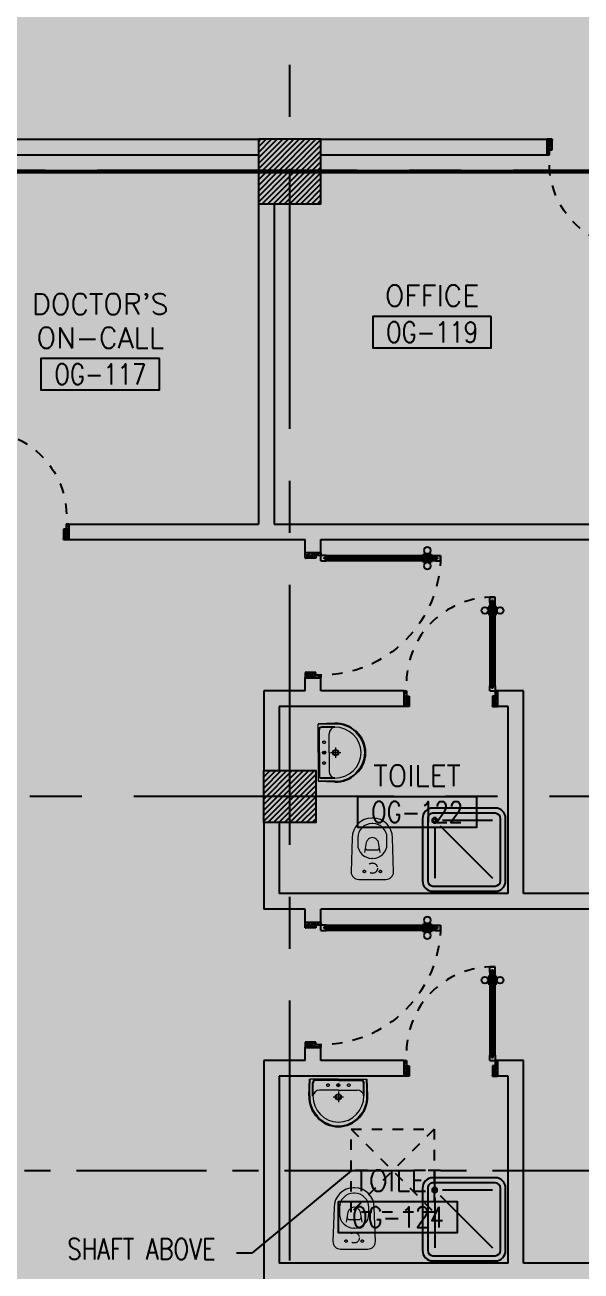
# Model space of a CAD drawing. Extents: x 0 to 93, y -1.5 to 78.
# Drawn here: x 72.72 to 78.07, y 22.43 to 34.42 of the extents above; entities that cross this region are included whole.
import ezdxf
from ezdxf.enums import TextEntityAlignment as Align

# ---------------------------------------------------------------- set-up
doc = ezdxf.new("R2010")
doc.units = 0
doc.header["$MEASUREMENT"] = 0
for name, pattern in [('CENTER', [2, 1.25, -0.25, 0.25, -0.25]), ('CENTERX2', [4, 2.5, -0.5, 0.5, -0.5]), ('DASHED', [0.75, 0.5, -0.25]), ('HIDDEN', [0.375, 0.25, -0.125]), ('HIDDEN2', [0.1875, 0.125, -0.0625])]:
    doc.linetypes.add(name, pattern=pattern)
doc.layers.get('0').update_dxf_attribs({"color": 11, "linetype": 'CONTINUOUS'})
for name, color, linetype in [('AXES', 11, 'CENTERX2'), ('AXES1', 11, 'CENTER'), ('COL', 11, 'CONTINUOUS'), ('DOOR', 11, 'CONTINUOUS'), ('EJ', 11, 'CONTINUOUS'), ('FIX', 11, 'CONTINUOUS'), ('HAT', 11, 'CONTINUOUS'), ('RM-BOX', 11, 'CONTINUOUS'), ('RM-NAME', 11, 'CONTINUOUS'), ('RM-NO', 11, 'CONTINUOUS'), ('ROOF', 11, 'CONTINUOUS'), ('SHAFT', 11, 'CONTINUOUS'), ('WALL', 11, 'CONTINUOUS')]:
    doc.layers.add(name, color=color, linetype=linetype)
doc.styles.add('ROMANS', font='ROMANS.shx', dxfattribs={"width": 0.6})
doc.styles.add('SIMPLEX', font='simplex.shx', dxfattribs={"width": 0.8})
doc.dimstyles.new('DIM7', dxfattribs={"dimtxt": 0.24, "dimasz": 0.08, "dimexe": 0.07, "dimexo": 0.05, "dimgap": 0.07, "dimtad": 1, "dimzin": 0, "dimdsep": 46, "dimtxsty": 'SIMPLEX', "dimblk": 'ARCHTICK', "dimcen": 0.05, "dimdle": 0.05, "dimclrd": 4, "dimclre": 4, "dimclrt": 2, "dimadec": 0, "dimazin": 0, "dimtp": 2, "dimtm": 2, "dimtfac": 0.1142857142857143, "dimtix": 1, "dimtmove": 2, "dimatfit": 3, "dimldrblk": 'DOT', "dimfxl": 0, "dimtolj": 1, "dimtzin": 0, "dimarcsym": 0})

# ---------------------------------------------------------------- blocks, each defined once
blk = doc.blocks.new('LAV1')
at = {"layer": 'FIX', "linetype": 'DASHED', "lineweight": 20, "ltscale": 0.05}
for p, q in [((-0.4694115376332775, 170.0000000142027), (-0.4694115376332775, 269.9999999857973)), ((-0.4694115376332775, 170.0000000142027), (-0.4694115376332775, 269.9999999857973)), ((49.53058844816405, 220), (-50.46941152343061, 220))]:
    blk.add_line(p, q, dxfattribs=at)
at = {"layer": 'FIX', "linetype": 'ByBlock', "ltscale": 0.3}
for p, q in [((-280, 209.9999999994616), (-275, 49.99999999994179)), ((-245, 210.0000000001601), (-245.0071684214636, 84.99999999749707)), ((245, 210.0000000001601), (245.0071684214636, 84.99999999749707)), ((280, 209.9999999994616), (275, 49.99999999994179)), ((0, 59.99999999755528), (-220.159092843387, 59.99999999752617)), ((0, 59.99999999755528), (220.159092843387, 59.99999999752617))]:
    blk.add_line(p, q, dxfattribs=at)
at = {"layer": 'FIX', "linetype": 'Continuous', "lineweight": 20}
for p, q in [((-274.9999999999418, 209.9999999999418), (-275, 49.99999999994179)), ((0, 155), (-181.4175303101365, 155)), ((0, 155), (181.4175303101365, 155)), ((274.9999999999418, 209.9999999999418), (275, 49.99999999994179)), ((0, 50), (-275, 49.99999999994179)), ((0, 50.00000000005821), (-252.4649419615453, 50.00000000005821)), ((0, 50), (275, 49.99999999994179)), ((0, 50.00000000005821), (252.4649419615453, 50.00000000005821))]:
    blk.add_line(p, q, dxfattribs=at)
at = {"layer": 'FIX', "lineweight": 20}
for p, q in [((2.491287887096405e-08, 91.9501576180046), (2.491287887096405e-08, 123.0498423795507)), ((15.61226091068238, 107.4999999987776), (-15.48742383631179, 107.4999999987776))]:
    blk.add_line(p, q, dxfattribs=at)
for centre, radius in [((-0.4694115376332775, 220), 29.5), ((-0.4694115376332775, 220), 22.5), ((2.491287887096405e-08, 107.4999999987776), 15.54984237273808)]:
    blk.add_circle(centre, radius, dxfattribs=at)
at = {"layer": 'FIX', "linetype": 'HIDDEN', "lineweight": 20, "ltscale": 0.05}
for centre in [(-99.99999997508712, 107.4999999987776), (99.99999997508712, 107.4999999987776)]:
    blk.add_circle(centre, 12.43987389819046, dxfattribs=at)
at = {"layer": 'FIX', "linetype": 'ByBlock', "ltscale": 0.3}
for centre, radius, start, end in [((6.861270151246572, 220.0495655717823), 287.0372485949996, 91.37764975247644, 182.006413439361), ((-6.861270151246572, 220.0495655717823), 287.0372485949996, 357.993586560639, 88.62235024752358), ((-220.1367860755417, 84.87070840633532), 24.8707184123799, 179.7021438729012, 269.9486109004399), ((220.1367860755417, 84.87070840633532), 24.8707184123799, 270.0513890995601, 0.2978561270987753)]:
    blk.add_arc(centre, radius, start, end, dxfattribs=at)
at = {"layer": 'FIX', "linetype": 'Continuous', "lineweight": 20}
for centre, radius, start, end in [((8.362960975442547, 216.6826060375752), 283.4417486471838, 91.69879626983797, 181.3509675422777), ((-8.362960975442547, 216.6826060375752), 283.4417486471838, 358.6490324577223, 88.30120373016202), ((7.639794464339502, 212.4520616861846), 252.6502458993284, 91.73280937402431, 180.4884212311979), ((-7.639794464339502, 212.4520616861846), 252.6502458993284, 359.5115787688021, 88.26719062597567), ((-179.1751118609682, 221.8444314090302), 66.882033842421, 190.2005602816864, 268.0786290524953), ((179.1751118609682, 221.8444314090302), 66.882033842421, 271.9213709475048, 349.7994397183136)]:
    blk.add_arc(centre, radius, start, end, dxfattribs=at)
blk = doc.blocks.new('SHR1')
at = {"layer": 'FIX'}
for p, q in [((-195.7106781186449, 195.7106781186521), (-700, 700)), ((-142.6776695296576, 217.6776695296649), (-142.6776695296576, 700)), ((-217.6776695296576, 142.6776695296649), (-700, 142.6776695296649))]:
    blk.add_line(p, q, dxfattribs=at)
for points in [[(-825, 125), (-825, 725, -0.4142135623730951), (-725, 825), (-125, 825, -0.4142135623730951), (-25, 725), (-25, 125, -0.4142135623730951), (-125, 25), (-725, 25, -0.4142135623730951)], [(-775, 125), (-775, 725, -0.414213562373095), (-725, 775), (-125, 775, -0.414213562373095), (-75, 725), (-75, 125, -0.414213562373095), (-125, 75), (-725, 75, -0.414213562373095)]]:
    blk.add_lwpolyline(points, format="xyb", close=True, dxfattribs=at)
for radius in [25, 15]:
    blk.add_circle((-142.6776695296576, 142.6776695296649), radius, dxfattribs=at)
blk = doc.blocks.new('WC1')
at = {"layer": 'FIX', "lineweight": 20}
for p, q in [((-210.0000000029686, 203.8204326368286), (-537.9999999286665, 193.8204326393316)), ((-474.9999999413558, 140.8204326525447), (-537.9999999286665, 140.8204326525447)), ((-137.0000000270957, 0.001240427664015442), (-137.0000000270957, 130.8204326531268)), ((-726.9999998800631, 4.820432680658996), (-726.9999998800631, -4.817951825360069)), ((-673.9999998932763, 4.820432681706734), (-673.9999998932763, -4.817951825360069)), ((-533.6865895071242, 24.24526864886866), (-539.5413532511157, 0.001240431301994249)), ((-539.5413532511157, 0.001240431301994249), (-533.6865895071242, -24.24278778629377)), ((-394.8190632529149, 75.68691823486006), (-490.3663137184049, 60.12952448159922)), ((-338.999999976746, 4.820432680950034), (-338.999999976746, -4.817951826087665)), ((-137.0000000270957, -130.8179517899407), (-137.0000000270957, 0.001240427664015442)), ((-490.3663137184049, -60.12704361174838), (-394.8190632529149, -75.6844373869535)), ((-537.9999999286665, -140.8179517899407), (-474.9999999413558, -140.8179517899407)), ((-537.9999999286665, -193.8179517767567), (-210.0000000029395, -203.8179517742537)), ((-213.1572988978296, -203.8179517742828), (-210.0000000035507, -203.8179517742828))]:
    blk.add_line(p, q, dxfattribs=at)
at = {"layer": 'FIX', "linetype": 'Continuous', "lineweight": 20}
blk.add_line((-420.1086438769998, -47.34975640615448), (-420.4314501879271, 44.6286713128502), dxfattribs=at)
at = {"layer": 'FIX', "linetype": 'HIDDEN2', "lineweight": 20, "ltscale": 0.3}
blk.add_circle((-245, 0), 49.81065704648448, dxfattribs=at)
at = {"layer": 'FIX', "linetype": 'HIDDEN', "lineweight": 20, "ltscale": 0.05}
for centre in [(-213.1572988978296, 77.50124041197705), (-213.1572988978296, -77.49875954940217)]:
    blk.add_circle(centre, 11.63803426258817, dxfattribs=at)
at = {"layer": 'FIX', "lineweight": 20}
for centre, radius, start, end in [((-537.9999999250576, 4.820432684326079), 188.9999999550255, 90.00000000166753, 180.0000000016675), ((-537.9999999255524, 4.820432684820844), 135.999999967722, 90.00000000166753, 180.0000000016675), ((-474.999999944499, 4.820432684820844), 135.999999967722, 359.9999999983325, 89.99999999833247), ((-210.0000000088476, 130.8204326550767), 72.9999999817519, 359.9999999983325, 89.99999999833247), ((-473.0448338629503, -6.857746605353896), 68.15291692588886, 128.9241670934087, 152.846818088903), ((-464.3609761304397, -17.61048578153714), 81.97430560104621, 108.4959527768842, 128.924167104086), ((-537.9999999286665, -4.817951825360069), 188.9999999513875, 180, 270), ((-537.9999999286665, -4.817951825360069), 135.9999999645952, 180, 270), ((-473.0448338628339, 6.860227468045196), 68.15291692606822, 207.1531819110969, 231.0758329065913), ((-464.3609761507541, 17.61296664757538), 81.97430559098913, 231.0758329089363, 251.504047235508), ((-474.9999999413558, -4.817951825360069), 135.9999999645952, 270, 0), ((-210.0000000074942, -130.8179517938843), 72.99999998039857, 270.0000000033351, 2.918171642461503e-09)]:
    blk.add_arc(centre, radius, start, end, dxfattribs=at)
at = {"layer": 'FIX', "linetype": 'Continuous', "lineweight": 20}
for centre, start, end in [((-442.6786698182405, 45.53535193303833), 357.6662144383911, 91.61214824291638), ((-442.3558635072841, -45.58543171666679), 268.3878517570836, 2.333785561608914)]:
    blk.add_arc(centre, 22.26568775101992, start, end, dxfattribs=at)
blk = doc.blocks.new('DOOR100')
at = {"layer": 'DOOR', "color": 0, "linetype": 'ByBlock'}
for p, q in [((-92.25026414151216, 1206.128900543532), (-92.25026414151216, 1141.328900543544)), ((-83.25026414151216, 1206.128900543532), (-92.25026414151216, 1206.128900543532)), ((-83.25026414151216, 1128.728900543538), (-83.25026414151216, 1218.728900543538)), ((-76.05026414147142, 1218.728900543538), (-83.25026414151216, 1218.728900543538)), ((-83.25026414151216, 1206.128900543532), (-83.25026414151216, 1141.328900543544)), ((-76.05026414147142, 1251.086443322136), (-76.05026414094755, 1301.086443322165)), ((-76.05026414145686, 1301.086443322136), (-26.05026414145686, 1301.086443322136)), ((-26.05026414145686, 1301.086443322136), (-76.05026414145686, 1301.086443322136)), ((-59.05026414145686, 1251.086443322136), (-76.05026414147142, 1251.086443322136)), ((-59.05026414145686, 1251.086443322136), (-59.05026414145686, 1271.086443322136)), ((-43.05026414145686, 1271.086443322136), (-59.05026414145686, 1271.086443322136)), ((-43.05026414144231, 1251.086443322136), (-43.05026414144231, 1271.086443322136)), ((-26.05026414147142, 1251.086443322136), (-43.05026414144231, 1251.086443322136)), ((-26.05026414147142, 1251.086443322136), (-26.05026414145686, 1301.086443322136)), ((-26.05026414145686, 1218.728900543538), (-18.85026414141612, 1218.728900543538)), ((-18.85026414141612, 1128.728900543538), (-18.85026414141612, 1218.728900543538)), ((-18.85026414141612, 1206.128900543532), (-18.85026414141612, 1141.328900543544)), ((-18.85026414141612, 1206.128900543532), (-9.850264141416119, 1206.128900543532)), ((-9.850264141416119, 1206.128900543532), (-9.850264141416119, 1141.328900543544)), ((-83.25026414151216, 1141.328900543544), (-92.25026414151216, 1141.328900543544)), ((-76.05026414147142, 1128.728900543538), (-83.25026414151216, 1128.728900543538)), ((-26.05026414145686, 1128.728900543538), (-18.85026414141612, 1128.728900543538)), ((-18.85026414141612, 1141.328900543544), (-9.850264141416119, 1141.328900543544)), ((-1201.050264141173, 0), (-1201.050264141173, 150)), ((-1201.050264141173, 150), (-1176.050264141173, 150)), ((-1201.050264141173, 150), (-1201.050264141173, 0)), ((-1176.050264141173, 150), (-1176.050264141173, 100)), ((-76.0502641411731, 200), (-59.0502641411731, 200)), ((-76.0502641411731, 150), (-76.0502641411731, 200)), ((-76.0502641411731, 150), (-26.0502641411731, 150)), ((-59.0502641411731, 200), (-59.0502641411731, 180)), ((-59.0502641411731, 180), (-43.0502641411731, 180)), ((-43.0502641411731, 200), (-26.0502641411731, 200)), ((-43.0502641411731, 180), (-43.0502641411731, 200)), ((-26.0502641411731, 200), (-26.0502641411731, 150)), ((-1.050264141173102, 150), (-26.0502641411731, 150)), ((-26.0502641411731, 150), (-26.0502641411731, 100)), ((-1.050264141173102, 150), (-1.050264141173102, 0)), ((-1151.050264141173, 0), (-1201.050264141173, 0)), ((-1176.050264141173, 100), (-1151.050264141173, 100)), ((-1151.050264141173, 100), (-1151.050264141173, 0)), ((-51.0502641411731, 100), (-51.0502641411731, 0)), ((-26.0502641411731, 100), (-51.0502641411731, 100)), ((-51.0502641411731, 0), (-1.050264141173102, 0))]:
    blk.add_line(p, q, dxfattribs=at)
at = {"layer": 'DOOR', "linetype": 'ByBlock'}
for p, q in [((-76.05026414147142, 1251.086443322136), (-76.0502641411731, 200)), ((-59.0502641411731, 200), (-59.05026414145686, 1251.086443322136)), ((-43.0502641411731, 200), (-43.05026414144231, 1251.086443322136)), ((-26.0502641411731, 200), (-26.05026414147142, 1251.086443322136))]:
    blk.add_line(p, q, dxfattribs=at)
at = {"layer": 'DOOR', "color": 9, "linetype": 'ByBlock'}
for p, q in [((-1151.050264141173, 0), (-1201.050264141173, 113.7099299924448)), ((-1151.050264141173, 0), (-1201.050264141173, 40.1457343158545)), ((-1151.050264141173, 0), (-1164.407550184667, 100)), ((-51.0502641411731, 0), (-1.050264141173102, 113.7099299924448)), ((-51.0502641411731, 0), (-37.69297809767886, 100)), ((-51.0502641411731, 0), (-1.050264141173102, 40.1457343158545))]:
    blk.add_line(p, q, dxfattribs=at)
at = {"layer": 'DOOR', "color": 0, "linetype": 'ByBlock'}
for centre in [(-124.5812083564306, 1173.728900543538), (22.48068007354595, 1173.728900543538)]:
    blk.add_circle(centre, 32.39999999998526, dxfattribs=at)
at = {"layer": 'DOOR', "linetype": 'HIDDEN', "ltscale": 0.5}
blk.add_arc((-26.83337057878089, 151.8682979160003), 1149.218412220441, 89.96095720661235, 180.0931464649618, dxfattribs=at)
at = {"layer": 'DOOR', "color": 9, "linetype": 'ByBlock'}
for centre, radius, start, end in [((-1151.050264141159, 0), 154.4019578127773, 103.7142292225058, 108.8947114506697), ((-1151.050264141159, 0), 134.4019578127773, 100.7199763547379, 111.8401506071935), ((-51.05026414115855, 0), 134.4019578127773, 68.15984939280652, 79.2800236452621), ((-51.05026414115855, 0), 154.4019578127773, 71.10528854933027, 76.28577077749422), ((-1151.050264141159, 0), 94.40195781277725, 90, 121.9818119669707), ((-1151.050264141159, 0), 74.40195781277725, 90, 132.223573583291), ((-1151.050264141159, 0), 54.40195781277725, 90, 156.7926171080343), ((-1151.050264141159, 0), 34.40195781277725, 90, 180), ((-1151.050264141159, 0), 14.40195781277725, 90, 180), ((-51.05026414115855, 0), 94.40195781277725, 58.01818803302934, 90), ((-51.05026414115855, 0), 74.40195781277725, 47.77642641670901, 90), ((-51.05026414115855, 0), 54.40195781277725, 23.20738289196568, 90), ((-51.05026414115855, 0), 34.40195781277725, 0, 90), ((-51.05026414115855, 0), 14.40195781277725, 0, 90), ((-51.05026414115855, 0), 114.4019578127773, 64.08384188208258, 77.37742587111109)]:
    blk.add_arc(centre, radius, start, end, dxfattribs=at)
blk = doc.blocks.new('DOOR90')
at = {"layer": 'DOOR', "linetype": 'ByBlock'}
for p, q in [((0, 0), (-150, 0)), ((-200, -25), (-1000, -25)), ((-200, -42), (-1000, -41.9999999999709)), ((-200, -58), (-1000, -58)), ((-1000, -75), (-200, -75))]:
    blk.add_line(p, q, dxfattribs=at)
at = {"layer": 'DOOR', "color": 0, "linetype": 'ByBlock'}
for p, q in [((-150, 0), (-150, -25)), ((-150, 0), (0, 0)), ((0, -50), (0, 0)), ((-1050, -25), (-1050, -75)), ((-1050, -75), (-1050, -25)), ((-1000, -25), (-1050, -25)), ((-1000, -75), (-1050.000000000029, -74.99999999947613)), ((-1020, -42), (-1020, -58)), ((-1000, -41.9999999999709), (-1020, -41.9999999999709)), ((-1000, -58), (-1020, -58)), ((-1000, -25), (-1000, -41.9999999999709)), ((-1000, -58), (-1000, -75)), ((-967.6424572214019, -25), (-967.6424572214019, -17.79999999995925)), ((-877.6424572214019, -17.79999999995925), (-967.6424572214019, -17.79999999995925)), ((-967.6424572214019, -75), (-967.6424572214019, -82.20000000004075)), ((-877.6424572214019, -82.20000000004075), (-967.6424572214019, -82.20000000004075)), ((-955.042457221396, -17.79999999995925), (-955.042457221396, -8.799999999959255)), ((-955.042457221396, -8.799999999959255), (-890.2424572214077, -8.799999999959255)), ((-955.042457221396, -17.79999999995925), (-890.2424572214077, -17.79999999995925)), ((-955.042457221396, -82.20000000004075), (-955.042457221396, -91.20000000004075)), ((-955.042457221396, -82.20000000004075), (-890.2424572214077, -82.20000000004075)), ((-955.042457221396, -91.20000000004075), (-890.2424572214077, -91.20000000004075)), ((-890.2424572214077, -17.79999999995925), (-890.2424572214077, -8.799999999959255)), ((-890.2424572214077, -82.20000000004075), (-890.2424572214077, -91.20000000004075)), ((-877.6424572214019, -25), (-877.6424572214019, -17.79999999995925)), ((-877.6424572214019, -75), (-877.6424572214019, -82.20000000004075)), ((-200, -42), (-200, -25)), ((-200, -25), (-150, -25)), ((-180, -42), (-200, -42)), ((-200, -75), (-200, -58)), ((-200, -58), (-180, -58)), ((-150, -75), (-200, -75)), ((-180, -58), (-180, -42)), ((-150, -75), (-150, -25)), ((-150, -25), (-100, -25)), ((-100, -25), (-100, -50)), ((-100, -50), (0, -50)), ((-150, -900), (-150, -875)), ((-150, -875), (-100, -875)), ((0, -900), (-150, -900)), ((-150, -900), (0, -900)), ((-100, -850), (0, -850)), ((-100, -875), (-100, -850)), ((0, -850), (0, -900))]:
    blk.add_line(p, q, dxfattribs=at)
at = {"layer": 'DOOR', "color": 9, "linetype": 'ByBlock'}
for p, q in [((0, -50), (-113.7099299924448, 0)), ((0, -50), (-40.1457343158545, 0)), ((0, -50), (-100, -36.64271395650576)), ((0, -850), (-113.7099299924448, -900)), ((0, -850), (-100, -863.3572860434942)), ((0, -850), (-40.1457343158545, -900))]:
    blk.add_line(p, q, dxfattribs=at)
at = {"layer": 'DOOR', "color": 0, "linetype": 'ByBlock'}
for centre in [(-922.6424572214019, 23.53094421501737), (-922.6424572214019, -123.5309442149592)]:
    blk.add_circle(centre, 32.39999999998526, dxfattribs=at)
at = {"layer": 'DOOR', "color": 9, "linetype": 'ByBlock'}
for centre, radius, start, end in [((0, -50), 74.40195781277725, 137.776426416831, 180), ((0, -50), 54.40195781277725, 113.2073828919768, 180), ((0, -50), 154.4019578127773, 161.1052885492919, 166.2857707775487), ((0, -50), 134.4019578127773, 158.1598493930306, 169.2800236451594), ((0, -50), 114.4019578127773, 154.0838418820621, 167.3774258712913), ((0, -50), 94.40195781277725, 148.0181880330829, 180), ((0, -50), 34.40195781277725, 90, 180), ((0, -50), 14.40195781277725, 90, 180), ((0, -850), 154.4019578127773, 193.7142292224513, 198.8947114507081), ((0, -850), 134.4019578127773, 190.7199763548406, 201.8401506069695), ((0, -850), 94.40195781277725, 180, 211.9818119669171), ((0, -850), 74.40195781277725, 180, 222.223573583169), ((0, -850), 54.40195781277725, 180, 246.7926171080232), ((0, -850), 34.40195781277725, 180, 270), ((0, -850), 14.40195781277725, 180, 270)]:
    blk.add_arc(centre, radius, start, end, dxfattribs=at)
at = {"layer": 'DOOR', "linetype": 'HIDDEN', "ltscale": 0.5}
blk.add_arc((-222.2222222220007, -49.99999999976717), 828.155208510499, 178.2701163782035, 275.0030377050298, dxfattribs=at)
blk = doc.blocks.new('C5')
at = {"layer": 'HAT', "linetype": 'ByBlock'}
h = blk.add_hatch(dxfattribs=at)
h.set_pattern_fill('ANSI31', color=256, scale=300, style=0)
h.set_pattern_definition([(45, (-223356.1822811712, -51411.00533739349), (-26.51650429449553, 26.51650429449553), [])])
h.paths.add_polyline_path([(300.0000000001455, 300.0000000000218), (0, 300.0000000000146), (0, 1.455191522836685e-11), (300.0000000001164, 3.637978807091713e-11)])
h.paths.add_polyline_path([(599.9999999999709, 300.0000000000073), (300.0000000001455, 300.0000000000073), (300.0000000000873, 4.365574568510056e-11), (600, 6.548361852765083e-11)])
at = {"layer": 'COL'}
blk.add_lwpolyline([(600, 300.0000000000509), (0, 300.0000000000218), (0, 2.91038304567337e-11), (600, 5.820766091346741e-11)], close=True, dxfattribs=at)
blk = doc.blocks.new('RM1')
at = {"layer": 'RM-BOX'}
blk.add_lwpolyline([(569.8908462408872, -200), (-569.890846240829, -200), (-569.8908462407999, -500), (569.8908462407999, -500)], close=True, dxfattribs=at)
at = {"layer": 'RM-NAME', "style": 'ROMANS'}
for tag, p in [('ROOMNAME1', (-5.820766091346741e-11, 323.8095238095266)), ('ROOMNAME2', (0, 0))]:
    blk.add_attdef(tag, text='', height=200, dxfattribs=at).set_placement(p, align=Align.MIDDLE)
at = {"layer": 'RM-NO', "style": 'ROMANS', "width": 0.8}
blk.add_attdef('ROOMNO', text='', height=200, dxfattribs=at).set_placement((0, -350), align=Align.MIDDLE)
blk = doc.blocks.new('*X105')
at = {"color": 0}
for p, q in [((245928.5557043091, 139862.5385263269), (246415.7511517938, 140349.7339738117)), ((245928.5557043091, 139915.5715349159), (246362.7181432048, 140349.7339738117)), ((245928.5557043091, 139968.6045435049), (246309.6851346158, 140349.7339738117)), ((245928.5557043091, 140021.6375520939), (246256.6521260268, 140349.7339738117)), ((245928.5557043091, 140074.6705606829), (246203.6191174378, 140349.7339738117)), ((245928.5557043091, 140127.7035692719), (246150.5861088488, 140349.7339738117)), ((245928.5557043091, 140180.7365778609), (246097.5531002598, 140349.7339738117)), ((245928.5557043091, 140233.7695864499), (246044.5200916709, 140349.7339738117)), ((245928.5557043091, 140286.8025950389), (245991.4870830819, 140349.7339738117)), ((245928.5557043091, 140339.8356036279), (245938.4540744929, 140349.7339738117)), ((245968.7841603828, 139849.7339738117), (246428.555704309, 140309.5055177379)), ((246021.8171689718, 139849.7339738117), (246428.555704309, 140256.4725091489)), ((246074.8501775608, 139849.7339738117), (246428.555704309, 140203.4395005599)), ((246127.8831861498, 139849.7339738117), (246428.555704309, 140150.4064919709)), ((246180.9161947387, 139849.7339738117), (246428.555704309, 140097.3734833819)), ((246233.9492033277, 139849.7339738117), (246428.555704309, 140044.3404747929)), ((246286.9822119167, 139849.7339738117), (246428.555704309, 139991.307466204)), ((246340.0152205057, 139849.7339738117), (246428.555704309, 139938.274457615)), ((246393.0482290947, 139849.7339738117), (246428.555704309, 139885.241449026))]:
    blk.add_line(p, q, dxfattribs=at)
blk = doc.blocks.new('COL50')
at = {"layer": 'COL'}
blk.add_lwpolyline([(-249.9999999999709, 250), (-249.9999999999418, -250), (250, -250), (249.9999999999709, 250)], close=True, dxfattribs=at)
blk = doc.blocks.new('EXH')
at = {"layer": 'SHAFT', "color": 211, "linetype": 'HIDDEN'}
for p, q in [((-399.9999999999709, 400), (400.0000000000291, -400)), ((399.9999999999709, 400), (-399.9999999999709, -400))]:
    blk.add_line(p, q, dxfattribs=at)
blk.add_lwpolyline([(-399.9999999999709, 400), (400.0000000000291, 400), (400.0000000000291, -400), (-399.9999999999709, -400)], close=True, dxfattribs=at)

msp = doc.modelspace()

# ---------------------------------------------------------------- linework, layer by layer
at = {"layer": 'AXES'}
for p, q in [((75.27165188513754, -1.464293643977726), (75.27165188513754, 77.3483814831634)), ((91.92165188514628, 33.0199999999968), (24.23165188514395, 33.0199999999968)), ((91.92165188514628, 33), (24.23165188514395, 33)), ((92.27165188513754, 27), (24.23165188514395, 27))]:
    msp.add_line(p, q, dxfattribs=at)
at = {"layer": 'AXES1'}
msp.add_line((82.47165188513463, 23.39999999999418), (24.23165188514395, 23.39999999999418), dxfattribs=at)
at = {"layer": 'EJ', "color": 8}
for p, q in [((7.18672282838088, 33.0199999999968), (82.72165188513463, 33.0199999999968)), ((7.18672282838088, 33), (82.72165188513463, 33))]:
    msp.add_line(p, q, dxfattribs=at)
at = {"layer": 'ROOF'}
for p, q in [((49.9473816685786, 33.0199999999968), (82.59738166857278, 33.0199999999968)), ((49.9473816685786, 32.99999999999272), (82.59738166857278, 32.99999999999272))]:
    msp.add_line(p, q, dxfattribs=at)
at = {"layer": 'WALL'}
for p, q in [((68.22165188513463, 33.31999999999971), (74.97165188513463, 33.31999999999243)), ((75.57165188514045, 33.31999999999243), (77.74665283417562, 33.32000556615094)), ((77.74665188515792, 33.17000556614948), (77.74665283417562, 33.32000556615094)), ((71.74665188514336, 33.16999999999825), (74.97165188513463, 33.16999999999098)), ((75.57165188514045, 33.16999999999098), (77.74665188515792, 33.17000556614948)), ((74.97165188513463, 32.69999999999709), (74.97165188513463, 29.61999999999534)), ((75.12165188514336, 32.69999999999709), (75.12165188514336, 29.61999999999534)), ((73.14665188513754, 29.61999999999534), (73.14665188513754, 29.46999999999389)), ((73.14665188513754, 29.61999999999534), (74.97165188513463, 29.61999999999534)), ((75.12165188514336, 29.61999999999534), (78.79665188514628, 29.61999999999534)), ((73.14665188513754, 29.46999999999389), (75.42165188513172, 29.46999999999389)), ((75.57165188514045, 29.46999999999389), (82.22165188513463, 29.46999999999389)), ((75.02165188513754, 28.01499999999942), (75.02165188513754, 27.25)), ((75.42165188514628, 28.01499999999942), (75.02165188513754, 28.01499999999942)), ((76.37165188514336, 28.01499999999942), (75.57165188514045, 28.01499999999942)), ((77.52165188513754, 28.01499999999942), (77.27165188513754, 28.01499999999942)), ((75.17165188514628, 27.86499999999796), (75.17165188514628, 27.25)), ((76.37165188514336, 27.86499999999796), (75.17165188514628, 27.86499999999796)), ((77.37165188514336, 27.86499999999796), (77.27165188513754, 27.86499999999796)), ((75.02165188513754, 26.75), (75.02165188513754, 25.9149999999936)), ((75.17165188514628, 26.75), (75.17165188514628, 26.06499999385414)), ((77.37165188514336, 26.06499999999505), (75.17165188514628, 26.06499999385414)), ((82.22165188513463, 26.06499999999505), (77.52165188513754, 26.06499999999505)), ((75.42165188513172, 25.9149999999936), (75.02165188513754, 25.9149999999936)), ((82.22165188513463, 25.9149999999936), (75.57165188514045, 25.9149999999936)), ((75.42165188514628, 24.45999999999913), (75.02165188513754, 24.45999999999913)), ((75.02165188513754, 24.45999999999913), (75.02165188513754, 22.35999999999331)), ((76.37165188514336, 24.45999999999913), (75.57165188514045, 24.45999999999913)), ((77.52165188513754, 24.45999999999913), (77.27165188513754, 24.45999999999913)), ((76.37165188514336, 24.30999999999767), (75.17165188514628, 24.30999999999767)), ((75.17165188514628, 24.30999999999767), (75.17165188514628, 22.50999999999476)), ((77.37165188514336, 24.30999999999767), (77.27165188513754, 24.30999999999767)), ((77.37165188514336, 22.50999999999476), (75.17165188514628, 22.50999999999476)), ((82.22165188513463, 22.50999999999476), (77.52165188513754, 22.50999999999476))]:
    msp.add_line(p, q, dxfattribs=at)
at = {"layer": 'WALL', "linetype": 'ByBlock'}
for p, q in [((75.42165188514628, 29.34249999999156), (75.42165188513172, 29.46999999999389)), ((75.57165188514045, 29.34249999999156), (75.57165188514045, 29.46999999999389)), ((75.57165188514045, 29.34249999999156), (75.42165188514628, 29.34249999999156)), ((75.42165188514628, 28.01499999999942), (75.42165188514628, 28.14249999999447)), ((75.57165188514045, 28.14249999999447), (75.42165188514628, 28.14249999999447)), ((75.57165188514045, 28.01499999999942), (75.57165188514045, 28.14249999999447)), ((76.37165188514336, 27.86499999999796), (76.37165188514336, 28.01499999999942)), ((77.27165188513754, 27.86499999999796), (77.27165188513754, 28.01499999999942)), ((77.52165188513754, 26.06499999999505), (77.52165188513754, 28.01499999999942)), ((77.37165188514336, 26.06499999999505), (77.37165188514336, 27.86499999999796)), ((75.42165188514628, 25.78749999999127), (75.42165188513172, 25.9149999999936)), ((75.57165188514045, 25.78749999999127), (75.57165188514045, 25.9149999999936)), ((75.57165188514045, 25.78749999999127), (75.42165188514628, 25.78749999999127)), ((75.42165188514628, 24.45999999999913), (75.42165188514628, 24.58749999999418)), ((75.57165188514045, 24.58749999999418), (75.42165188514628, 24.58749999999418)), ((75.57165188514045, 24.45999999999913), (75.57165188514045, 24.58749999999418)), ((76.37165188514336, 24.30999999999767), (76.37165188514336, 24.45999999999913)), ((77.27165188513754, 24.30999999999767), (77.27165188513754, 24.45999999999913)), ((77.52165188513754, 22.50999999999476), (77.52165188513754, 24.45999999999913)), ((77.37165188514336, 22.50999999999476), (77.37165188514336, 24.30999999999767))]:
    msp.add_line(p, q, dxfattribs=at)
at = {"layer": 'WALL', "linetype": 'ByBlock', "ltscale": 0.3}
msp.add_lwpolyline([(75.02165188513754, 27.24999999999272), (75.52165188513754, 27.24999999999272), (75.52165188513754, 26.74999999999272), (75.02165188513754, 26.74999999999272)], close=True, dxfattribs=at)

# ---------------------------------------------------------------- block references
at = {"layer": 'COL', "linetype": 'ByBlock', "xscale": 0.001, "yscale": 0.001, "zscale": 0.001}
for p in [(74.97165188513463, 33.0199999999968), (74.97165188513463, 32.69999999999709)]:
    msp.add_blockref('C5', p, dxfattribs=at)
at = {"layer": 'COL', "xscale": -0.001, "yscale": 0.001, "zscale": 0.001}
msp.add_blockref('COL50', (75.27165188513754, 27), dxfattribs=at)
at = {"layer": 'DOOR', "color": 0, "linetype": 'ByBlock', "yscale": 0.001, "zscale": 0.001}
for name, p, xscale, rotation in [('DOOR90', (78.64665283415525, 33.31999987203744), -0.001, 270), ('DOOR90', (72.24665188514336, 29.46999999999389), -0.001, 90), ('DOOR100', (75.42165188514628, 29.34249999999156), -0.001, 270), ('DOOR90', (77.27165188513754, 27.86499999999796), 0.001, 270), ('DOOR100', (75.42165188514628, 25.78749999999127), -0.001, 270), ('DOOR90', (77.27165188513754, 24.30999999999767), 0.001, 270)]:
    msp.add_blockref(name, p, dxfattribs=dict(at, xscale=xscale, rotation=rotation))
at = {"layer": 'FIX', "linetype": 'ByBlock', "ltscale": 0.3, "xscale": 0.001, "yscale": 0.001, "zscale": 0.001}
for p, rotation in [((75.4946518875513, 27.4209999944942), 270), ((75.73965188681905, 24.33061892142723), 180)]:
    msp.add_blockref('LAV1', p, dxfattribs=dict(at, rotation=rotation))
at = {"layer": 'FIX', "yscale": 0.001, "zscale": 0.001, "rotation": 270}
for name, p, xscale in [('SHR1', (76.52365188662952, 26.91299999461626), -0.001), ('WC1', (76.06665188708575, 26.06499999482912), 0.001), ('SHR1', (76.52365188662952, 23.35799999550363), -0.001), ('WC1', (75.8916518867918, 22.5099999957165), 0.001)]:
    msp.add_blockref(name, p, dxfattribs=dict(at, xscale=xscale))
at = {"layer": 'HAT', "xscale": 0.001, "yscale": 0.001, "zscale": 0.001}
msp.add_blockref('*X105', (-170.9069038191665, -113.0997339738169), dxfattribs=at)
at = {"layer": 'RM-NAME', "xscale": 0.001, "yscale": 0.001, "zscale": 0.001}
for p, values in [((76.64054368063807, 31.81580036506784), {'ROOMNO': 'OG-119', 'ROOMNAME2': 'OFFICE'}), ((73.44912184329587, 31.41145872039488), {'ROOMNO': 'OG-117', 'ROOMNAME2': 'ON-CALL', 'ROOMNAME1': "DOCTOR'S"})]:
    msp.add_blockref('RM1', p, dxfattribs=at).add_auto_attribs(values)
at = {"layer": 'RM-NAME'}
ref = msp.add_blockref('RM1', (76.4970134041505, 27.19999999999709), dxfattribs=dict(at, xscale=-0.001, yscale=0.001, zscale=0.001))
ref.add_attrib('ROOMNO', 'OG-122', dxfattribs={"layer": 'RM-NO', "height": 0.2, "style": 'ROMANS', "width": 0.8}).set_placement((76.4970134041505, 26.84999999999854), align=Align.MIDDLE)
ref.add_attrib('ROOMNAME2', 'TOILET', dxfattribs={"height": 0.2, "style": 'ROMANS'}).set_placement((76.4970134041505, 27.19999999999709), align=Align.MIDDLE)
ref = msp.add_blockref('RM1', (76.31189507372619, 23.3043581779275), dxfattribs=dict(at, xscale=-0.001, yscale=0.001, zscale=0.001))
ref.add_attrib('ROOMNO', 'OG-124', dxfattribs={"layer": 'RM-NO', "height": 0.2, "style": 'ROMANS', "width": 0.8}).set_placement((76.31189507372619, 22.95435817792895), align=Align.MIDDLE)
ref.add_attrib('ROOMNAME2', 'TOILET', dxfattribs={"height": 0.2, "style": 'ROMANS'}).set_placement((76.31189507372619, 23.3043581779275), align=Align.MIDDLE)
at = {"layer": 'SHAFT', "color": 6, "linetype": 'ByBlock', "ltscale": 0.3, "xscale": 0.001, "yscale": 0.001, "zscale": 0.001}
msp.add_blockref('EXH', (76.26165188514278, 23.39999999999418), dxfattribs=at)

# ---------------------------------------------------------------- texts
at = {"layer": 'SHAFT', "color": 4, "style": 'ROMANS', "width": 0.8}
msp.add_text('SHAFT ABOVE', height=0.2, dxfattribs=at).set_placement((73.84504400334845, 22.64713526528794), align=Align.MIDDLE)

# ---------------------------------------------------------------- leaders
at = {"layer": 'SHAFT', "color": 6, "linetype": 'ByBlock', "ltscale": 0.3}
msp.add_leader([(75.86165188513405, 23.39999999999418), (74.90634388184117, 22.60836824939179), (74.75858528143726, 22.60836824939179)], dimstyle='DIM7', override={"dimasz": 200, "dimgap": 70, "dimtad": 0}, dxfattribs=at)

doc.saveas('drawing.dxf')
